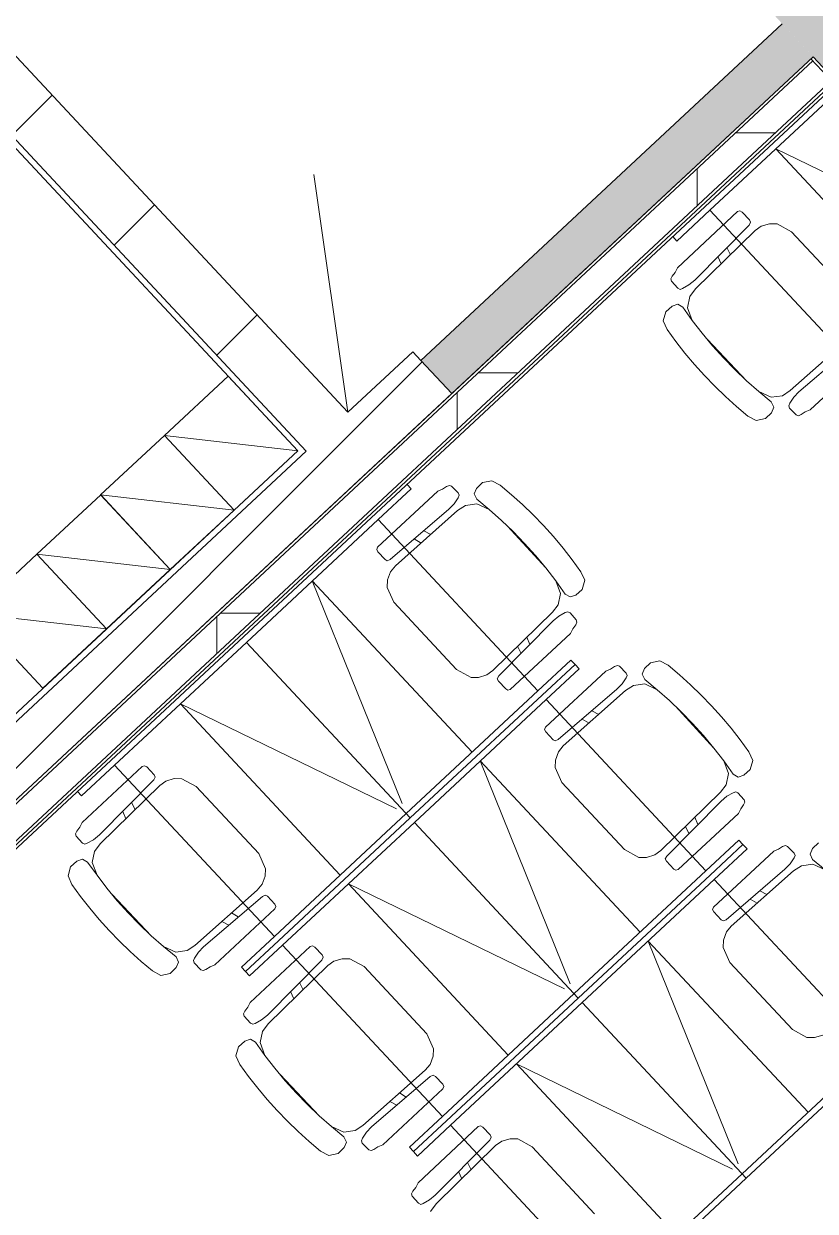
# Model space of a CAD drawing. Header units: millimetres. Extents: x -71377 to 516042, y -145869 to 441446.
# Drawn here: x 265327 to 267963, y 157958 to 161913 of the extents above; entities that cross this region are included whole.
import ezdxf

# ---------------------------------------------------------------- set-up
doc = ezdxf.new("R2010")
doc.units = ezdxf.units.MM
doc.header["$LTSCALE"] = 1000
doc.linetypes.add('_점선_M_', pattern=[3, 1.5, -1.5])
doc.linetypes.add('_점선_S_', pattern=[1.6, 0.8, -0.8])
for name, color, linetype, lineweight in [('09_HID', 9, '_점선_M_', 5), ('A-fnsh-4', 4, 'Continuous', 5), ('A-hat', 251, 'Continuous', 5), ('A_bwall', 3, 'Continuous', 5), ('A_cwall', 2, 'Continuous', 5), ('A_fnsh', 5, 'Continuous', 5), ('A_furn_HID', 6, '_점선_S_', 5), ('AA_오픈', 8, '_점선_S_', 5), ('AA_택배함_지상', 6, 'Continuous', 5), ('조경라인_dwg', 8, 'Continuous', 5)]:
    doc.layers.add(name, color=color, linetype=linetype, lineweight=lineweight)
pattern_1 = [(45, (165969.5, 243949.9), (-353.5534, 353.5534), [])]

# ---------------------------------------------------------------- blocks, each defined once
blk = doc.blocks.new('1층 우편함 - 1층 우편함-5488590-지반층 배치도')
at = {"layer": 'AA_택배함_지상'}
for p, q in [((0, 0), (0, -340)), ((290, 0), (0, 0)), ((290, -340), (0, 0)), ((290, -340), (290, 0)), ((0, -340), (290, -340))]:
    blk.add_line(p, q, dxfattribs=at)
blk = doc.blocks.new('가구_작은도서관 - 가구_작은도서관-6473556-지반층 배치도')
at = {"layer": 'A_furn_HID'}
for p, q in [((1960, 0), (1960, -20)), ((1960, -20), (2110, -20)), ((2710, -20), (2110, -20)), ((2110, -20), (2110, -800)), ((2410, -800), (2410, -20)), ((2410, -20), (2710, -800)), ((2710, -820), (2710, 0)), ((2710, -820), (2710, 0)), ((2710, -20), (3310, -20)), ((3010, -20), (2710, -800)), ((3010, -800), (3010, -20)), ((3310, -20), (3310, -800)), ((3460, -20), (3310, -20)), ((3460, 0), (3460, -20)), ((4670, 0), (4670, -20)), ((4670, -20), (4820, -20)), ((5420, -20), (4820, -20)), ((4820, -20), (4820, -800)), ((5120, -800), (5120, -20)), ((5120, -20), (5420, -800)), ((1854.8, -137.2), (1855.7, -105.8)), ((1855.7, -105.8), (1859, -98.7)), ((1859, -98.7), (1868.4, -94.9)), ((1868.4, -94.9), (1884.4, -92.3)), ((1884.4, -92.3), (1900.4, -86)), ((1900.4, -86), (2174.4, -86)), ((2174.4, -86), (2181.7, -89.6)), ((2181.7, -89.6), (2184.4, -97.6)), ((2184.4, -97.6), (2184.4, -133.5)), ((3238.3, -89.6), (3235.6, -97.6)), ((3235.6, -97.6), (3235.6, -133.5)), ((3245.6, -86), (3238.3, -89.6)), ((3519.6, -86), (3245.6, -86)), ((3535.6, -92.3), (3519.6, -86)), ((3551.6, -94.9), (3535.6, -92.3)), ((3561, -98.7), (3551.6, -94.9)), ((3564.3, -105.8), (3561, -98.7)), ((3565.2, -137.2), (3564.3, -105.8)), ((4564.8, -137.2), (4565.7, -105.8)), ((4565.7, -105.8), (4569, -98.7)), ((4569, -98.7), (4578.4, -94.9)), ((4578.4, -94.9), (4594.4, -92.3)), ((4594.4, -92.3), (4610.4, -86)), ((4610.4, -86), (4884.4, -86)), ((4884.4, -86), (4891.7, -89.6)), ((4891.7, -89.6), (4894.4, -97.6)), ((4894.4, -97.6), (4894.4, -133.5)), ((1857.9, -145), (1854.8, -137.2)), ((1866.1, -148.4), (1857.9, -145)), ((1889.5, -154.2), (1866.1, -148.4)), ((1914.4, -155.5), (1889.5, -154.2)), ((2171.9, -145), (1914.4, -155.5)), ((2015.8, -175.8), (2024.6, -151)), ((2058.9, -174.8), (2066.4, -149.5)), ((2181.9, -141.3), (2171.9, -145)), ((2184.4, -133.5), (2181.9, -141.3)), ((3235.6, -133.5), (3238.1, -141.3)), ((3238.1, -141.3), (3248.1, -145)), ((3248.1, -145), (3505.6, -155.5)), ((3361.1, -174.8), (3353.6, -149.5)), ((3404.2, -175.8), (3395.4, -151)), ((3505.6, -155.5), (3530.5, -154.2)), ((3530.5, -154.2), (3553.9, -148.4)), ((3553.9, -148.4), (3562.1, -145)), ((3562.1, -145), (3565.2, -137.2)), ((4567.9, -145), (4564.8, -137.2)), ((4576.1, -148.4), (4567.9, -145)), ((4599.5, -154.2), (4576.1, -148.4)), ((4624.4, -155.5), (4599.5, -154.2)), ((4881.9, -145), (4624.4, -155.5)), ((4725.8, -175.8), (4734.6, -151)), ((4768.9, -174.8), (4776.4, -149.5)), ((4891.9, -141.3), (4881.9, -145)), ((4894.4, -133.5), (4891.9, -141.3)), ((1735, -213.5), (1745.3, -183.7)), ((1745.3, -183.7), (1772.2, -167.3)), ((1772.2, -167.3), (1800.3, -167.9)), ((1800.3, -167.9), (1818.2, -175.9)), ((1824.3, -194.6), (1817.1, -248.3)), ((1818.2, -175.9), (1824.3, -194.6)), ((1834.2, -206.4), (1865.4, -184.7)), ((1865.4, -184.7), (1896.3, -178.7)), ((1896.3, -178.7), (2173.7, -172)), ((2173.7, -172), (2198.7, -175.7)), ((2198.7, -175.7), (2224.8, -188.4)), ((2224.8, -188.4), (2242.6, -205.6)), ((3195.2, -188.4), (3177.4, -205.6)), ((3221.3, -175.7), (3195.2, -188.4)), ((3246.3, -172), (3221.3, -175.7)), ((3523.7, -178.7), (3246.3, -172)), ((3554.6, -184.7), (3523.7, -178.7)), ((3585.8, -206.4), (3554.6, -184.7)), ((3601.8, -175.9), (3595.7, -194.6)), ((3595.7, -194.6), (3602.9, -248.3)), ((3619.7, -167.9), (3601.8, -175.9)), ((3647.8, -167.3), (3619.7, -167.9)), ((3674.7, -183.7), (3647.8, -167.3)), ((3685, -213.5), (3674.7, -183.7)), ((4445, -213.5), (4455.3, -183.7)), ((4455.3, -183.7), (4482.2, -167.3)), ((4482.2, -167.3), (4510.3, -167.9)), ((4510.3, -167.9), (4528.2, -175.9)), ((4534.3, -194.6), (4527.1, -248.3)), ((4528.2, -175.9), (4534.3, -194.6)), ((4544.2, -206.4), (4575.4, -184.7)), ((4575.4, -184.7), (4606.3, -178.7)), ((4606.3, -178.7), (4883.7, -172)), ((4883.7, -172), (4908.7, -175.7)), ((4908.7, -175.7), (4934.8, -188.4)), ((4934.8, -188.4), (4952.6, -205.6)), ((1729, -262.5), (1735, -213.5)), ((1817.1, -248.3), (1834.2, -206.4)), ((2242.6, -205.6), (2260, -257.3)), ((3177.4, -205.6), (3160, -257.3)), ((3602.9, -248.3), (3585.8, -206.4)), ((3691, -262.5), (3685, -213.5)), ((4439, -262.5), (4445, -213.5)), ((4527.1, -248.3), (4544.2, -206.4)), ((4952.6, -205.6), (4970, -257.3)), ((1724.7, -311.7), (1729, -262.5)), ((1817.1, -248.3), (1811.9, -302.2)), ((2260, -257.3), (2260, -562.7)), ((3160, -257.3), (3160, -562.7)), ((3602.9, -248.3), (3608.1, -302.2)), ((3695.3, -311.7), (3691, -262.5)), ((4434.7, -311.7), (4439, -262.5)), ((4527.1, -248.3), (4521.9, -302.2)), ((4970, -257.3), (4970, -562.7)), ((1722.1, -361.1), (1724.7, -311.7)), ((1811.9, -302.2), (1808.8, -356.3)), ((3608.1, -302.2), (3611.2, -356.3)), ((3697.9, -361.1), (3695.3, -311.7)), ((4432.1, -361.1), (4434.7, -311.7)), ((4521.9, -302.2), (4518.8, -356.3)), ((1810.4, -329.5), (1811.9, -518.7)), ((3609.6, -329.5), (3608.1, -518.7)), ((4520.4, -329.5), (4521.9, -518.7)), ((1721.2, -410.5), (1722.1, -361.1)), ((1808.8, -356.3), (1807.8, -410.5)), ((3611.2, -356.3), (3612.2, -410.5)), ((3698.8, -410.5), (3697.9, -361.1)), ((4431.2, -410.5), (4432.1, -361.1)), ((4518.8, -356.3), (4517.8, -410.5)), ((1722.1, -459.9), (1721.2, -410.5)), ((1807.8, -410.5), (1808.8, -464.6)), ((3612.2, -410.5), (3611.2, -464.6)), ((3697.9, -459.9), (3698.8, -410.5)), ((4432.1, -459.9), (4431.2, -410.5)), ((4517.8, -410.5), (4518.8, -464.6)), ((1724.7, -509.2), (1722.1, -459.9)), ((1808.8, -464.6), (1811.9, -518.7)), ((3611.2, -464.6), (3608.1, -518.7)), ((3695.3, -509.2), (3697.9, -459.9)), ((4434.7, -509.2), (4432.1, -459.9)), ((4518.8, -464.6), (4521.9, -518.7)), ((1729, -558.4), (1724.7, -509.2)), ((3691, -558.4), (3695.3, -509.2)), ((4439, -558.4), (4434.7, -509.2)), ((1811.9, -518.7), (1817.1, -572.6)), ((3608.1, -518.7), (3602.9, -572.6)), ((4521.9, -518.7), (4527.1, -572.6)), ((1735, -607.4), (1729, -558.4)), ((1834.2, -614.5), (1817.1, -572.6)), ((1817.1, -572.6), (1824.3, -626.3)), ((2260, -562.7), (2242.6, -615.3)), ((3160, -562.7), (3177.4, -615.3)), ((3585.8, -614.5), (3602.9, -572.6)), ((3602.9, -572.6), (3595.7, -626.3)), ((3685, -607.4), (3691, -558.4)), ((4445, -607.4), (4439, -558.4)), ((4544.2, -614.5), (4527.1, -572.6)), ((4527.1, -572.6), (4534.3, -626.3)), ((1745.3, -637.2), (1735, -607.4)), ((1824.3, -626.3), (1818.2, -645)), ((1865.4, -636.2), (1834.2, -614.5)), ((2224.8, -632.5), (2198.7, -645.2)), ((2242.6, -615.3), (2224.8, -632.5)), ((3177.4, -615.3), (3195.2, -632.5)), ((3195.2, -632.5), (3221.3, -645.2)), ((3554.6, -636.2), (3585.8, -614.5)), ((3595.7, -626.3), (3601.8, -645)), ((3674.7, -637.2), (3685, -607.4)), ((4455.3, -637.2), (4445, -607.4)), ((4534.3, -626.3), (4528.2, -645)), ((4575.4, -636.2), (4544.2, -614.5)), ((1772.2, -653.7), (1745.3, -637.2)), ((1800.3, -653), (1772.2, -653.7)), ((1818.2, -645), (1800.3, -653)), ((1866.1, -671.6), (1857.9, -675)), ((1896.3, -641.3), (1865.4, -636.2)), ((1889.5, -665.8), (1866.1, -671.6)), ((1914.4, -664.5), (1889.5, -665.8)), ((2173.7, -648), (1896.3, -641.3)), ((2171.9, -675), (1914.4, -664.5)), ((2015.8, -644.2), (2024.6, -669)), ((2058.9, -645.2), (2066.4, -670.5)), ((2198.7, -645.2), (2173.7, -648)), ((3221.3, -645.2), (3246.3, -648)), ((3246.3, -648), (3523.7, -641.3)), ((3248.1, -675), (3505.6, -664.5)), ((3361.1, -645.2), (3353.6, -670.5)), ((3404.2, -644.2), (3395.4, -669)), ((3505.6, -664.5), (3530.5, -665.8)), ((3523.7, -641.3), (3554.6, -636.2)), ((3530.5, -665.8), (3553.9, -671.6)), ((3553.9, -671.6), (3562.1, -675)), ((3601.8, -645), (3619.7, -653)), ((3619.7, -653), (3647.8, -653.7)), ((3647.8, -653.7), (3674.7, -637.2)), ((4482.2, -653.7), (4455.3, -637.2)), ((4510.3, -653), (4482.2, -653.7)), ((4528.2, -645), (4510.3, -653)), ((4576.1, -671.6), (4567.9, -675)), ((4606.3, -641.3), (4575.4, -636.2)), ((4599.5, -665.8), (4576.1, -671.6)), ((4624.4, -664.5), (4599.5, -665.8)), ((4883.7, -648), (4606.3, -641.3)), ((4881.9, -675), (4624.4, -664.5)), ((1857.9, -675), (1854.8, -682.8)), ((1854.8, -682.8), (1855.7, -714.2)), ((2181.9, -678.7), (2171.9, -675)), ((2184.4, -686.5), (2181.9, -678.7)), ((2184.4, -722.4), (2184.4, -686.5)), ((3235.6, -686.5), (3238.1, -678.7)), ((3235.6, -722.4), (3235.6, -686.5)), ((3238.1, -678.7), (3248.1, -675)), ((3562.1, -675), (3565.2, -682.8)), ((3565.2, -682.8), (3564.3, -714.2)), ((4567.9, -675), (4564.8, -682.8)), ((4564.8, -682.8), (4565.7, -714.2)), ((1855.7, -714.2), (1859, -721.3)), ((1859, -721.3), (1868.4, -725.1)), ((1868.4, -725.1), (1884.4, -727.7)), ((1884.4, -727.7), (1900.4, -734)), ((1900.4, -734), (2174.4, -734)), ((2174.4, -734), (2181.7, -730.4)), ((2181.7, -730.4), (2184.4, -722.4)), ((3238.3, -730.4), (3235.6, -722.4)), ((3245.6, -734), (3238.3, -730.4)), ((3519.6, -734), (3245.6, -734)), ((3535.6, -727.7), (3519.6, -734)), ((3551.6, -725.1), (3535.6, -727.7)), ((3561, -721.3), (3551.6, -725.1)), ((3564.3, -714.2), (3561, -721.3)), ((4565.7, -714.2), (4569, -721.3)), ((4569, -721.3), (4578.4, -725.1)), ((4578.4, -725.1), (4594.4, -727.7)), ((4594.4, -727.7), (4610.4, -734)), ((4610.4, -734), (4884.4, -734)), ((2110, -800), (1960, -800)), ((1960, -800), (1960, -820)), ((1960, -820), (2110, -820)), ((2110, -820), (1960, -820)), ((1960, -820), (1960, -840)), ((2710, -800), (2110, -800)), ((2110, -820), (2710, -820)), ((2710, -820), (2110, -820)), ((2710, -800), (3310, -800)), ((3310, -820), (2710, -820)), ((2710, -1640), (2710, -820)), ((2710, -820), (3310, -820)), ((2710, -1640), (2710, -820)), ((3310, -800), (3460, -800)), ((3460, -820), (3310, -820)), ((3310, -820), (3460, -820)), ((3460, -800), (3460, -820)), ((3460, -820), (3460, -840)), ((1960, -840), (2110, -840)), ((2710, -840), (2110, -840)), ((2110, -840), (2110, -1620)), ((2410, -1620), (2410, -840)), ((2410, -840), (2710, -1620)), ((2710, -840), (3310, -840)), ((3010, -840), (2710, -1620)), ((3010, -1620), (3010, -840)), ((3310, -840), (3310, -1620)), ((3460, -840), (3310, -840)), ((1884.4, -912.3), (1900.4, -906)), ((1900.4, -906), (2174.4, -906)), ((2174.4, -906), (2181.7, -909.6)), ((2181.7, -909.6), (2184.4, -917.6)), ((3238.3, -909.6), (3235.6, -917.6)), ((3245.6, -906), (3238.3, -909.6)), ((3519.6, -906), (3245.6, -906)), ((3535.6, -912.3), (3519.6, -906)), ((1854.8, -957.2), (1855.7, -925.8)), ((1855.7, -925.8), (1859, -918.7)), ((1859, -918.7), (1868.4, -914.9)), ((1868.4, -914.9), (1884.4, -912.3)), ((2184.4, -917.6), (2184.4, -953.5)), ((3235.6, -917.6), (3235.6, -953.5)), ((3551.6, -914.9), (3535.6, -912.3)), ((3561, -918.7), (3551.6, -914.9)), ((3564.3, -925.8), (3561, -918.7)), ((3565.2, -957.2), (3564.3, -925.8)), ((1745.3, -1003.7), (1772.2, -987.3)), ((1772.2, -987.3), (1800.3, -987.9)), ((1800.3, -987.9), (1818.2, -995.9)), ((1857.9, -965), (1854.8, -957.2)), ((1866.1, -968.4), (1857.9, -965)), ((1889.5, -974.2), (1866.1, -968.4)), ((1914.4, -975.5), (1889.5, -974.2)), ((2171.9, -965), (1914.4, -975.5)), ((2015.8, -995.8), (2024.6, -971)), ((2058.9, -994.8), (2066.4, -969.5)), ((2181.9, -961.3), (2171.9, -965)), ((2184.4, -953.5), (2181.9, -961.3)), ((3235.6, -953.5), (3238.1, -961.3)), ((3238.1, -961.3), (3248.1, -965)), ((3248.1, -965), (3505.6, -975.5)), ((3361.1, -994.8), (3353.6, -969.5)), ((3404.2, -995.8), (3395.4, -971)), ((3505.6, -975.5), (3530.5, -974.2)), ((3530.5, -974.2), (3553.9, -968.4)), ((3553.9, -968.4), (3562.1, -965)), ((3562.1, -965), (3565.2, -957.2)), ((3619.7, -987.9), (3601.8, -995.9)), ((3647.8, -987.3), (3619.7, -987.9)), ((3674.7, -1003.7), (3647.8, -987.3)), ((1735, -1033.5), (1745.3, -1003.7)), ((1824.3, -1014.6), (1817.1, -1068.3)), ((1817.1, -1068.3), (1834.2, -1026.4)), ((1818.2, -995.9), (1824.3, -1014.6)), ((1834.2, -1026.4), (1865.4, -1004.7)), ((1865.4, -1004.7), (1896.3, -998.7)), ((1896.3, -998.7), (2173.7, -992)), ((2173.7, -992), (2198.7, -995.7)), ((2198.7, -995.7), (2224.8, -1008.4)), ((2224.8, -1008.4), (2242.6, -1025.6)), ((2242.6, -1025.6), (2260, -1077.3)), ((3177.4, -1025.6), (3160, -1077.3)), ((3195.2, -1008.4), (3177.4, -1025.6)), ((3221.3, -995.7), (3195.2, -1008.4)), ((3246.3, -992), (3221.3, -995.7)), ((3523.7, -998.7), (3246.3, -992)), ((3554.6, -1004.7), (3523.7, -998.7)), ((3585.8, -1026.4), (3554.6, -1004.7)), ((3602.9, -1068.3), (3585.8, -1026.4)), ((3601.8, -995.9), (3595.7, -1014.6)), ((3595.7, -1014.6), (3602.9, -1068.3)), ((3685, -1033.5), (3674.7, -1003.7)), ((1729, -1082.5), (1735, -1033.5)), ((3691, -1082.5), (3685, -1033.5)), ((1724.7, -1131.7), (1729, -1082.5)), ((1817.1, -1068.3), (1811.9, -1122.2)), ((2260, -1077.3), (2260, -1382.7)), ((3160, -1077.3), (3160, -1382.7)), ((3602.9, -1068.3), (3608.1, -1122.2)), ((3695.3, -1131.7), (3691, -1082.5)), ((1722.1, -1181.1), (1724.7, -1131.7)), ((1811.9, -1122.2), (1808.8, -1176.3)), ((3608.1, -1122.2), (3611.2, -1176.3)), ((3697.9, -1181.1), (3695.3, -1131.7)), ((1721.2, -1230.5), (1722.1, -1181.1)), ((1808.8, -1176.3), (1807.8, -1230.5)), ((1810.4, -1149.5), (1811.9, -1338.7)), ((3609.6, -1149.5), (3608.1, -1338.7)), ((3611.2, -1176.3), (3612.2, -1230.5)), ((3698.8, -1230.5), (3697.9, -1181.1)), ((1722.1, -1279.9), (1721.2, -1230.5)), ((1807.8, -1230.5), (1808.8, -1284.6)), ((3612.2, -1230.5), (3611.2, -1284.6)), ((3697.9, -1279.9), (3698.8, -1230.5)), ((1724.7, -1329.2), (1722.1, -1279.9)), ((1808.8, -1284.6), (1811.9, -1338.7)), ((3611.2, -1284.6), (3608.1, -1338.7)), ((3695.3, -1329.2), (3697.9, -1279.9)), ((1729, -1378.4), (1724.7, -1329.2)), ((1811.9, -1338.7), (1817.1, -1392.6)), ((3608.1, -1338.7), (3602.9, -1392.6)), ((3691, -1378.4), (3695.3, -1329.2)), ((1735, -1427.4), (1729, -1378.4)), ((2260, -1382.7), (2242.6, -1435.3)), ((3160, -1382.7), (3177.4, -1435.3)), ((3685, -1427.4), (3691, -1378.4)), ((1834.2, -1434.5), (1817.1, -1392.6)), ((1817.1, -1392.6), (1824.3, -1446.3)), ((3585.8, -1434.5), (3602.9, -1392.6)), ((3602.9, -1392.6), (3595.7, -1446.3)), ((1745.3, -1457.2), (1735, -1427.4)), ((1772.2, -1473.7), (1745.3, -1457.2)), ((1824.3, -1446.3), (1818.2, -1465)), ((1865.4, -1456.2), (1834.2, -1434.5)), ((1896.3, -1461.3), (1865.4, -1456.2)), ((2173.7, -1468), (1896.3, -1461.3)), ((2224.8, -1452.5), (2198.7, -1465.2)), ((2242.6, -1435.3), (2224.8, -1452.5)), ((3177.4, -1435.3), (3195.2, -1452.5)), ((3195.2, -1452.5), (3221.3, -1465.2)), ((3246.3, -1468), (3523.7, -1461.3)), ((3523.7, -1461.3), (3554.6, -1456.2)), ((3554.6, -1456.2), (3585.8, -1434.5)), ((3595.7, -1446.3), (3601.8, -1465)), ((3647.8, -1473.7), (3674.7, -1457.2)), ((3674.7, -1457.2), (3685, -1427.4)), ((1800.3, -1473), (1772.2, -1473.7)), ((1818.2, -1465), (1800.3, -1473)), ((1857.9, -1495), (1854.8, -1502.8)), ((1854.8, -1502.8), (1855.7, -1534.2)), ((1866.1, -1491.6), (1857.9, -1495)), ((1889.5, -1485.8), (1866.1, -1491.6)), ((1914.4, -1484.5), (1889.5, -1485.8)), ((2171.9, -1495), (1914.4, -1484.5)), ((2015.8, -1464.2), (2024.6, -1489)), ((2058.9, -1465.2), (2066.4, -1490.5)), ((2181.9, -1498.7), (2171.9, -1495)), ((2198.7, -1465.2), (2173.7, -1468)), ((2184.4, -1506.5), (2181.9, -1498.7)), ((3221.3, -1465.2), (3246.3, -1468)), ((3235.6, -1506.5), (3238.1, -1498.7)), ((3238.1, -1498.7), (3248.1, -1495)), ((3248.1, -1495), (3505.6, -1484.5)), ((3361.1, -1465.2), (3353.6, -1490.5)), ((3404.2, -1464.2), (3395.4, -1489)), ((3505.6, -1484.5), (3530.5, -1485.8)), ((3530.5, -1485.8), (3553.9, -1491.6)), ((3553.9, -1491.6), (3562.1, -1495)), ((3562.1, -1495), (3565.2, -1502.8)), ((3565.2, -1502.8), (3564.3, -1534.2)), ((3601.8, -1465), (3619.7, -1473)), ((3619.7, -1473), (3647.8, -1473.7)), ((1855.7, -1534.2), (1859, -1541.3)), ((1859, -1541.3), (1868.4, -1545.1)), ((2181.7, -1550.4), (2184.4, -1542.4)), ((2184.4, -1542.4), (2184.4, -1506.5)), ((3235.6, -1542.4), (3235.6, -1506.5)), ((3238.3, -1550.4), (3235.6, -1542.4)), ((3561, -1541.3), (3551.6, -1545.1)), ((3564.3, -1534.2), (3561, -1541.3)), ((1868.4, -1545.1), (1884.4, -1547.7)), ((1884.4, -1547.7), (1900.4, -1554)), ((1900.4, -1554), (2174.4, -1554)), ((2174.4, -1554), (2181.7, -1550.4)), ((3245.6, -1554), (3238.3, -1550.4)), ((3519.6, -1554), (3245.6, -1554)), ((3535.6, -1547.7), (3519.6, -1554)), ((3551.6, -1545.1), (3535.6, -1547.7)), ((2110, -1620), (1960, -1620)), ((1960, -1620), (1960, -1640)), ((2710, -1620), (2110, -1620)), ((2710, -1620), (3310, -1620)), ((3310, -1620), (3460, -1620)), ((3460, -1620), (3460, -1640)), ((1960, -1640), (2110, -1640)), ((2110, -1640), (1960, -1640)), ((1960, -1640), (1960, -1660)), ((1960, -1660), (2110, -1660)), ((2110, -1640), (2710, -1640)), ((2710, -1640), (2110, -1640)), ((2710, -1660), (2110, -1660)), ((2110, -1660), (2110, -2440)), ((2410, -2440), (2410, -1660)), ((2410, -1660), (2710, -2440)), ((3310, -1640), (2710, -1640)), ((2710, -2460), (2710, -1640)), ((2710, -1640), (3310, -1640)), ((2710, -2460), (2710, -1640)), ((2710, -1660), (3310, -1660)), ((3010, -1660), (2710, -2440)), ((3010, -2440), (3010, -1660)), ((3460, -1640), (3310, -1640)), ((3310, -1640), (3460, -1640)), ((3310, -1660), (3310, -2440)), ((3460, -1660), (3310, -1660)), ((3460, -1640), (3460, -1660)), ((1855.7, -1745.8), (1859, -1738.7)), ((1859, -1738.7), (1868.4, -1734.9)), ((1868.4, -1734.9), (1884.4, -1732.3)), ((1884.4, -1732.3), (1900.4, -1726)), ((1900.4, -1726), (2174.4, -1726)), ((2174.4, -1726), (2181.7, -1729.6)), ((2181.7, -1729.6), (2184.4, -1737.6)), ((2184.4, -1737.6), (2184.4, -1773.5)), ((3238.3, -1729.6), (3235.6, -1737.6)), ((3235.6, -1737.6), (3235.6, -1773.5)), ((3245.6, -1726), (3238.3, -1729.6)), ((3519.6, -1726), (3245.6, -1726)), ((3535.6, -1732.3), (3519.6, -1726)), ((3551.6, -1734.9), (3535.6, -1732.3)), ((3561, -1738.7), (3551.6, -1734.9)), ((3564.3, -1745.8), (3561, -1738.7)), ((1854.8, -1777.2), (1855.7, -1745.8)), ((1857.9, -1785), (1854.8, -1777.2)), ((2184.4, -1773.5), (2181.9, -1781.3)), ((3235.6, -1773.5), (3238.1, -1781.3)), ((3562.1, -1785), (3565.2, -1777.2)), ((3565.2, -1777.2), (3564.3, -1745.8)), ((1866.1, -1788.4), (1857.9, -1785)), ((1865.4, -1824.7), (1896.3, -1818.7)), ((1889.5, -1794.2), (1866.1, -1788.4)), ((1914.4, -1795.5), (1889.5, -1794.2)), ((1896.3, -1818.7), (2173.7, -1812)), ((2171.9, -1785), (1914.4, -1795.5)), ((2015.8, -1815.8), (2024.6, -1791)), ((2058.9, -1814.8), (2066.4, -1789.5)), ((2181.9, -1781.3), (2171.9, -1785)), ((2173.7, -1812), (2198.7, -1815.7)), ((2198.7, -1815.7), (2224.8, -1828.4)), ((3221.3, -1815.7), (3195.2, -1828.4)), ((3246.3, -1812), (3221.3, -1815.7)), ((3238.1, -1781.3), (3248.1, -1785)), ((3523.7, -1818.7), (3246.3, -1812)), ((3248.1, -1785), (3505.6, -1795.5)), ((3361.1, -1814.8), (3353.6, -1789.5)), ((3404.2, -1815.8), (3395.4, -1791)), ((3505.6, -1795.5), (3530.5, -1794.2)), ((3554.6, -1824.7), (3523.7, -1818.7)), ((3530.5, -1794.2), (3553.9, -1788.4)), ((3553.9, -1788.4), (3562.1, -1785)), ((3601.8, -1815.9), (3595.7, -1834.6)), ((3619.7, -1807.9), (3601.8, -1815.9)), ((3647.8, -1807.3), (3619.7, -1807.9)), ((2224.8, -1828.4), (2242.6, -1845.6)), ((2242.6, -1845.6), (2260, -1897.3)), ((3177.4, -1845.6), (3160, -1897.3)), ((3195.2, -1828.4), (3177.4, -1845.6)), ((3585.8, -1846.4), (3554.6, -1824.7)), ((3602.9, -1888.3), (3585.8, -1846.4)), ((3595.7, -1834.6), (3602.9, -1888.3)), ((2260, -1897.3), (2260, -2202.7)), ((3160, -1897.3), (3160, -2202.7)), ((3160, -2202.7), (3177.4, -2255.3)), ((3177.4, -2255.3), (3195.2, -2272.5)), ((3195.2, -2272.5), (3221.3, -2285.2)), ((2710, -2440), (2110, -2440)), ((2710, -2440), (3310, -2440)), ((2110, -2460), (2710, -2460)), ((3310, -2460), (2710, -2460))]:
    blk.add_line(p, q, dxfattribs=at)
blk = doc.blocks.new('조경라인_dwg-6847807-지반층 배치도')
at = {"layer": '09_HID'}
blk.add_arc((256788, 213812.9), 65073.9, 279.444127, 306.235924, dxfattribs=at)

msp = doc.modelspace()

# ---------------------------------------------------------------- hatches: boundary and pattern name
at = {"layer": 'A-hat'}
for points in [[(270413.8, 159167.1), (270523.5, 159269.4), (266036, 164081.7), (265926.3, 163979.4), (270366.1, 159218.3)], [(266752.2, 160681.8), (267955.2, 161803.6), (267852.9, 161913.3), (266649.9, 160791.5)]]:
    msp.add_hatch(color=256, dxfattribs=at).paths.add_polyline_path(points)
h = msp.add_hatch(dxfattribs=at)
h.set_pattern_fill('FP_12', color=256, scale=1000, style=0, pattern_type=2)
h.set_pattern_definition(pattern_1)
h.paths.add_polyline_path([(266267.9, 160489.9), (266406.8, 160619.5), (264507.5, 162656.3), (264368.5, 162526.8), (265873.6, 160912.8)])
h = msp.add_hatch(dxfattribs=at)
h.set_pattern_fill('FP_13', color=256, scale=1000, style=0, pattern_type=2)
h.set_pattern_definition([(0, (165969.5, 243949.9), (0, 800), []), (90, (165969.5, 243949.9), (-800, 5e-14), [])])
h.paths.add_polyline_path([(263979.1, 157959.1), (268016.1, 161723.7), (267954.7, 161789.5), (263917.7, 158024.9)])
h = msp.add_hatch(dxfattribs=at)
h.set_pattern_fill('FP_12', color=256, scale=1000, style=0, pattern_type=2)
h.set_pattern_definition(pattern_1)
h.paths.add_polyline_path([(263700.3, 157979.4), (263831.9, 158102.2), (263903.5, 158025.4), (266752.2, 160681.8), (266622.6, 160820.7), (263642.3, 158041.6)])

# ---------------------------------------------------------------- linework, layer by layer
at = {"layer": 'A-fnsh-4'}
for q in [(267947.9, 161796.8), (264059, 158019.9)]:
    msp.add_line((268022.9, 161716.4), q, dxfattribs=at)
at = {"layer": 'A_bwall'}
for p, q in [((266406.8, 160619.5), (264507.5, 162656.3)), ((264368.5, 162526.8), (266267.9, 160489.9)), ((266622.6, 160820.7), (266406.8, 160619.5)), ((266649.9, 160791.5), (266622.6, 160820.7)), ((263903.5, 158025.4), (266752.2, 160681.8)), ((266267.9, 160489.9), (264607.7, 158941.8))]:
    msp.add_line(p, q, dxfattribs=at)
at = {"layer": 'A_cwall'}
for p, q in [((267852.9, 161913.3), (266649.9, 160791.5)), ((266752.2, 160681.8), (267955.2, 161803.6)), ((267955.2, 161803.6), (270413.8, 159167.1)), ((266649.9, 160791.5), (266752.2, 160681.8))]:
    msp.add_line(p, q, dxfattribs=at)
at = {"layer": 'A_fnsh'}
for p, q in [((264353.9, 162513.1), (266239.6, 160490.9)), ((267955.2, 161803.6), (263903.5, 158025.4)), ((267954.7, 161789.5), (263917.7, 158024.9)), ((268016.1, 161723.7), (264044.9, 158020.4)), ((264073.1, 158019.4), (268037.1, 161715.9)), ((266239.6, 160490.9), (264608.7, 158970.1))]:
    msp.add_line(p, q, dxfattribs=at)
at = {"layer": 'AA_오픈'}
msp.add_line((266406.8, 160619.5), (265926.3, 163979.4), dxfattribs=at)

# ---------------------------------------------------------------- block references
at = {"layer": 'A_furn_HID', "rotation": 43.00000124847657}
msp.add_blockref('가구_작은도서관 - 가구_작은도서관-6473556-지반층 배치도', (264073.1, 158019.4), dxfattribs=at)
at = {"layer": 'AA_택배함_지상', "rotation": 43.00000124847543}
for p in [(265795.6, 160541.8), (265583.5, 160344), (265371.5, 160146.2), (265159.4, 159948.5)]:
    msp.add_blockref('1층 우편함 - 1층 우편함-5488590-지반층 배치도', p, dxfattribs=at)
at = {"layer": '조경라인_dwg', "rotation": 8.537736462515947e-07}
msp.add_blockref('조경라인_dwg-6847807-지반층 배치도', (0, 0), dxfattribs=at)

doc.saveas('drawing.dxf')
